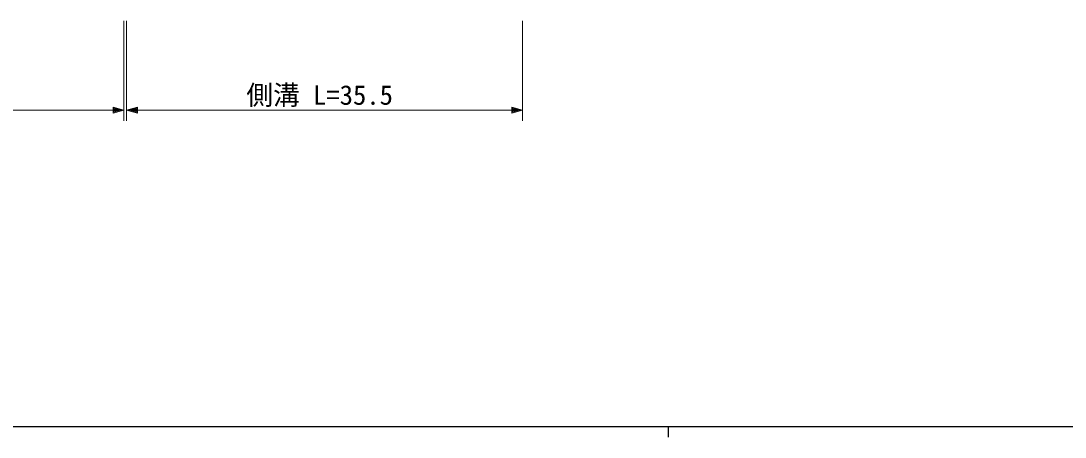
# Model space of a CAD drawing. Units: millimetres, scale not verified. Extents: x 40000 to 680000, y 20000 to 380000.
# Drawn here: x 207396 to 305167, y 204000 to 242955 of the extents above; entities that cross this region are included whole.
import ezdxf
from ezdxf.enums import TextEntityAlignment as Align

# ---------------------------------------------------------------- set-up
doc = ezdxf.new("R2010")
doc.units = ezdxf.units.MM
doc.header["$LTSCALE"] = 1000
doc.layers.add('M-STR-HTXT', color=7, linetype='Continuous', lineweight=13)
doc.layers.add('M-TTL-BAND', color=7, linetype='Continuous', lineweight=25)
doc.styles.add('ＭＳ ゴシック', font='')
doc.styles.get('ＭＳ ゴシック').set_extended_font_data('MS Gothic')

msp = doc.modelspace()

# ---------------------------------------------------------------- linework, layer by layer
at = {"layer": 'M-STR-HTXT'}
for p, q in [((217023, 233614), (217023, 242955)), ((217300, 242955), (217300, 233614)), ((254372, 233614), (254372, 242955)), ((216023, 234334), (216023, 234894)), ((216023, 234894), (217023, 234614)), ((216063, 234414), (216063, 234814)), ((216063, 234814), (216743, 234614)), ((216103, 234494), (216103, 234734)), ((216103, 234734), (216583, 234614)), ((216143, 234574), (216143, 234654)), ((216143, 234654), (216343, 234614)), ((217300, 234614), (218300, 234894)), ((217580, 234614), (218260, 234814)), ((217740, 234614), (218220, 234734)), ((217980, 234614), (218180, 234654)), ((218180, 234654), (218180, 234574)), ((218220, 234734), (218220, 234494)), ((218260, 234814), (218260, 234414)), ((218300, 234894), (218300, 234334)), ((253372, 234334), (253372, 234894)), ((253372, 234894), (254372, 234614)), ((253412, 234414), (253412, 234814)), ((253412, 234814), (254092, 234614)), ((253452, 234494), (253452, 234734)), ((253452, 234734), (253932, 234614)), ((253492, 234574), (253492, 234654)), ((253492, 234654), (253692, 234614)), ((155656, 234614), (217023, 234614)), ((217023, 234614), (216023, 234334)), ((216743, 234614), (216063, 234414)), ((216583, 234614), (216103, 234494)), ((216343, 234614), (216143, 234574)), ((218300, 234334), (217300, 234614)), ((217300, 234614), (254372, 234614)), ((218260, 234414), (217580, 234614)), ((218220, 234494), (217740, 234614)), ((218180, 234574), (217980, 234614)), ((254372, 234614), (253372, 234334)), ((254092, 234614), (253412, 234414)), ((253932, 234614), (253452, 234494)), ((253692, 234614), (253492, 234574))]:
    msp.add_line(p, q, dxfattribs=at)
at = {"layer": 'M-TTL-BAND'}
for p, q in [((40000, 205000), (579000, 205000)), ((268000, 205000), (268000, 204000))]:
    msp.add_line(p, q, dxfattribs=at)

# ---------------------------------------------------------------- texts
at = {"layer": 'M-STR-HTXT', "style": 'ＭＳ ゴシック'}
msp.add_text('側溝 L=35.5', height=1833, dxfattribs=at).set_placement((228504, 234553), align=Align.BOTTOM_LEFT)

doc.saveas('drawing.dxf')
